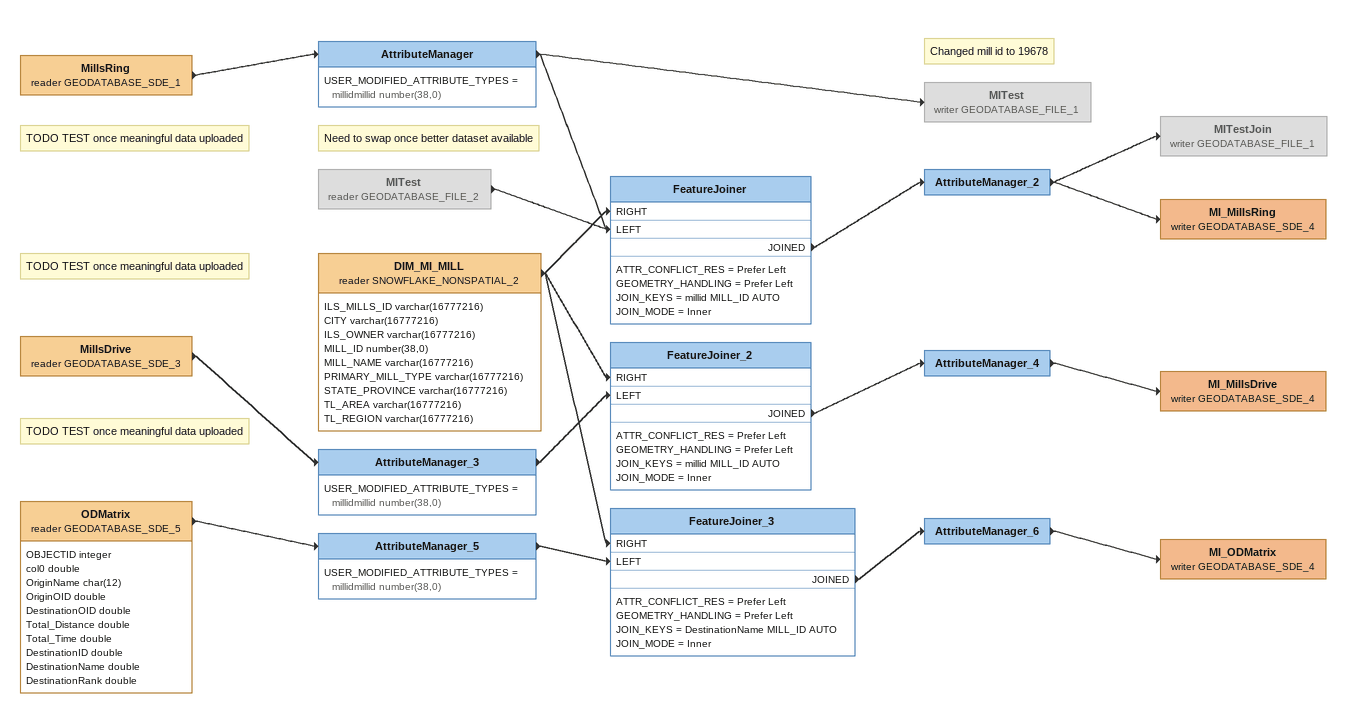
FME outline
Note: TODO TEST once meaningful data uploaded
MillsRing (reader GEODATABASE_SDE_1)
    -> AttributeManager
AttributeManager
    USER_MODIFIED_ATTRIBUTE_TYPES = millidmillid number(38,0)
    -> MITest (writer GEODATABASE_FILE_1)
    -> FeatureJoiner [LEFT]
Note: Changed mill id to 19678
MITest (writer GEODATABASE_FILE_1) [off]
Note: TODO TEST once meaningful data uploaded
Note: TODO TEST once meaningful data uploaded
MillsDrive (reader GEODATABASE_SDE_3)
    -> AttributeManager_3
AttributeManager_3
    USER_MODIFIED_ATTRIBUTE_TYPES = millidmillid number(38,0)
    -> FeatureJoiner_2 [LEFT]
ODMatrix (reader GEODATABASE_SDE_5)
    attributes: OBJECTID integer, col0 double, OriginName char(12), OriginOID double, DestinationOID double, Total_Distance double, Total_Time double, DestinationID double, DestinationName double, DestinationRank double
    -> AttributeManager_5
AttributeManager_5
    USER_MODIFIED_ATTRIBUTE_TYPES = millidmillid number(38,0)
    -> FeatureJoiner_3 [LEFT]
DIM_MI_MILL (reader SNOWFLAKE_NONSPATIAL_2)
    attributes: ILS_MILLS_ID varchar(16777216), CITY varchar(16777216), ILS_OWNER varchar(16777216), MILL_ID number(38,0), MILL_NAME varchar(16777216), PRIMARY_MILL_TYPE varchar(16777216), STATE_PROVINCE varchar(16777216), TL_AREA varchar(16777216), TL_REGION varchar(16777216)
    -> FeatureJoiner [RIGHT]
    -> FeatureJoiner_2 [RIGHT]
    -> FeatureJoiner_3 [RIGHT]
FeatureJoiner_2
    ATTR_CONFLICT_RES = Prefer Left
    GEOMETRY_HANDLING = Prefer Left
    JOIN_KEYS = millid MILL_ID AUTO
    JOIN_MODE = Inner
    JOINED -> AttributeManager_4
AttributeManager_4
    -> MI_MillsDrive (writer GEODATABASE_SDE_4)
MI_MillsDrive (writer GEODATABASE_SDE_4)
FeatureJoiner_3
    ATTR_CONFLICT_RES = Prefer Left
    GEOMETRY_HANDLING = Prefer Left
    JOIN_KEYS = DestinationName MILL_ID AUTO
    JOIN_MODE = Inner
    JOINED -> AttributeManager_6
AttributeManager_6
    -> MI_ODMatrix (writer GEODATABASE_SDE_4)
MI_ODMatrix (writer GEODATABASE_SDE_4)
Note: Need to swap once better dataset available
MITest (reader GEODATABASE_FILE_2) [off]
    -> FeatureJoiner [LEFT]
FeatureJoiner
    ATTR_CONFLICT_RES = Prefer Left
    GEOMETRY_HANDLING = Prefer Left
    JOIN_KEYS = millid MILL_ID AUTO
    JOIN_MODE = Inner
    JOINED -> AttributeManager_2
AttributeManager_2
    -> MITestJoin (writer GEODATABASE_FILE_1)
    -> MI_MillsRing (writer GEODATABASE_SDE_4)
MITestJoin (writer GEODATABASE_FILE_1) [off]
MI_MillsRing (writer GEODATABASE_SDE_4)
